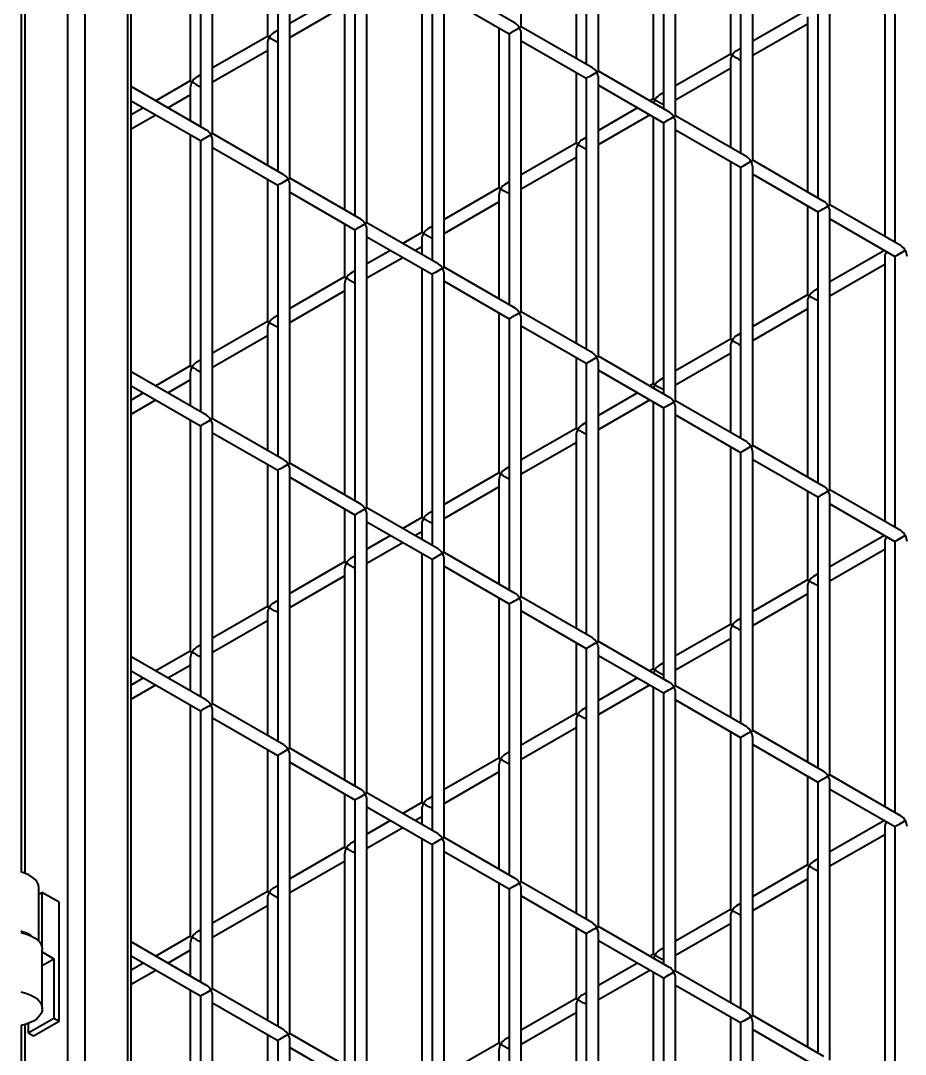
# Model space of a CAD drawing. Header units: millimetres. Extents: x 0 to 297, y 0 to 210.
# Drawn here: x 234.023 to 237.671, y 94.462 to 98.726 of the extents above; entities that cross this region are included whole.
import ezdxf

# ---------------------------------------------------------------- set-up
doc = ezdxf.new("R2010")
doc.units = ezdxf.units.MM
doc.layers.add('轮廓实线层', color=7, linetype='Continuous', lineweight=40)

msp = doc.modelspace()

# ---------------------------------------------------------------- linework, layer by layer
at = {"layer": '轮廓实线层', "color": 7, "linetype": 'Continuous', "lineweight": 40}
for p, q in [((234.2171, 93.6401), (234.2171, 108.3379)), ((234.2878, 108.297), (234.2878, 93.681)), ((234.4646, 93.783), (234.4646, 107.9908)), ((234.4792, 93.7915), (234.4792, 107.9416)), ((234.0256, 106.83), (234.0256, 95.2142)), ((236.0876, 98.701), (236.0876, 99.8479)), ((236.3558, 99.6642), (236.3558, 98.5461)), ((236.4058, 98.5173), (236.4058, 99.6642)), ((236.6316, 99.505), (236.6316, 98.4037)), ((236.674, 99.4805), (236.674, 98.3625)), ((236.724, 98.3336), (236.724, 99.4805)), ((234.7224, 99.4314), (234.7224, 98.4774)), ((234.7648, 99.4069), (234.7648, 98.2888)), ((234.8148, 98.2599), (234.8148, 99.4069)), ((236.3134, 99.367), (236.3134, 98.5706)), ((236.9498, 99.3213), (236.9498, 98.5874)), ((236.9922, 99.2968), (236.9922, 98.1788)), ((237.0422, 98.1499), (237.0422, 99.2968)), ((235.0406, 99.2477), (235.0406, 98.6611)), ((235.083, 99.2232), (235.083, 98.1051)), ((235.133, 98.0762), (235.133, 99.2232)), ((237.3104, 99.1132), (237.3104, 97.9951)), ((237.3604, 97.9662), (237.3604, 99.1132)), ((235.4012, 99.0395), (235.4012, 97.9214)), ((235.4512, 97.8925), (235.4512, 99.0395)), ((237.5862, 98.926), (237.5862, 97.8359)), ((237.6286, 98.9295), (237.6286, 97.8114)), ((235.677, 98.8803), (235.677, 97.8527)), ((236.0626, 98.7154), (235.7694, 98.8847)), ((235.3588, 98.8448), (235.133, 98.7145)), ((235.7194, 98.8558), (235.7194, 97.7377)), ((235.7694, 97.7088), (235.7694, 98.8558)), ((235.7694, 98.8269), (236.0376, 98.6721)), ((235.133, 98.6567), (235.3588, 98.7871)), ((235.3588, 98.8159), (235.3588, 97.9459)), ((237.268, 98.7711), (237.0422, 98.6408)), ((237.268, 98.7423), (237.268, 98.0196)), ((236.3808, 98.5317), (236.0876, 98.701)), ((237.0422, 98.5831), (237.268, 98.7134)), ((235.0406, 98.6611), (234.8148, 98.5308)), ((235.083, 98.6856), (235.0656, 98.6755)), ((235.9952, 98.6966), (235.9952, 98.0364)), ((236.0376, 98.6721), (236.0376, 97.554)), ((236.0876, 97.5252), (236.0876, 98.6721)), ((235.0406, 98.6322), (235.0406, 98.1296)), ((236.0876, 98.6432), (236.3558, 98.4884)), ((234.8148, 98.473), (235.0406, 98.6034)), ((236.9498, 98.5874), (236.724, 98.4571)), ((236.9922, 98.6119), (236.9748, 98.6019)), ((236.724, 98.3994), (236.9498, 98.5297)), ((236.9498, 98.5586), (236.9498, 98.2033)), ((234.7648, 98.5019), (234.7474, 98.4918)), ((236.3134, 98.5129), (236.3134, 98.2201)), ((236.3558, 98.4884), (236.3558, 97.3703)), ((236.699, 98.348), (236.4058, 98.5173)), ((236.4058, 97.3415), (236.4058, 98.4884)), ((234.7898, 98.2744), (234.4792, 98.4537)), ((234.7224, 98.4774), (234.5802, 98.3953)), ((234.7224, 98.4485), (234.7224, 98.3133)), ((236.4058, 98.4595), (236.674, 98.3047)), ((234.6302, 98.3665), (234.7224, 98.4197)), ((236.6316, 98.4037), (236.617, 98.3953)), ((236.674, 98.4282), (236.6566, 98.4182)), ((234.4792, 98.3959), (234.7648, 98.231)), ((234.5302, 98.3665), (234.4792, 98.337)), ((236.567, 98.3665), (236.4058, 98.2734)), ((234.4792, 98.2793), (234.5802, 98.3376)), ((236.4058, 98.2157), (236.617, 98.3376)), ((236.6316, 98.3292), (236.6316, 97.2279)), ((237.0172, 98.1643), (236.724, 98.3336)), ((236.674, 98.3047), (236.674, 97.1866)), ((236.724, 97.1578), (236.724, 98.3047)), ((236.724, 98.2759), (236.9922, 98.121)), ((234.7224, 98.2555), (234.7224, 97.3016)), ((234.7648, 98.231), (234.7648, 97.113)), ((235.108, 98.0907), (234.8148, 98.2599)), ((234.8148, 97.0841), (234.8148, 98.231)), ((236.3558, 98.2445), (236.3384, 98.2345)), ((234.8148, 98.2022), (235.083, 98.0474)), ((236.3134, 98.2201), (236.0876, 98.0897)), ((236.3134, 98.1912), (236.3134, 97.3948)), ((236.0876, 98.032), (236.3134, 98.1623)), ((236.9498, 98.1455), (236.9498, 97.4116)), ((237.3354, 97.9806), (237.0422, 98.1499)), ((236.9922, 98.121), (236.9922, 97.0029)), ((237.0422, 96.9741), (237.0422, 98.121)), ((235.0406, 98.0719), (235.0406, 97.4853)), ((235.4262, 97.907), (235.133, 98.0762)), ((236.0376, 98.0609), (236.0202, 98.0508)), ((237.0422, 98.0922), (237.3104, 97.9373)), ((235.083, 98.0474), (235.083, 96.9293)), ((235.133, 96.9004), (235.133, 98.0474)), ((235.133, 98.0185), (235.4012, 97.8637)), ((235.9952, 98.0364), (235.7694, 97.906)), ((235.7694, 97.8483), (235.9952, 97.9786)), ((235.9952, 98.0075), (235.9952, 97.5785)), ((237.268, 97.9618), (237.268, 97.5953)), ((237.3104, 97.9373), (237.3104, 96.8192)), ((237.6536, 97.7969), (237.3604, 97.9662)), ((237.3604, 96.7904), (237.3604, 97.9373)), ((235.3588, 97.8882), (235.3588, 97.669)), ((235.7444, 97.7233), (235.4512, 97.8925)), ((237.3604, 97.9085), (237.6286, 97.7536)), ((235.4012, 97.8637), (235.4012, 96.7456)), ((235.4512, 96.7167), (235.4512, 97.8637)), ((235.677, 97.8527), (235.5986, 97.8074)), ((235.7194, 97.8772), (235.702, 97.8671)), ((235.4512, 97.8348), (235.7194, 97.68)), ((235.677, 97.8238), (235.677, 97.7622)), ((235.5486, 97.7786), (235.4512, 97.7223)), ((235.6486, 97.7786), (235.677, 97.7949)), ((237.5854, 97.7786), (237.3604, 97.6487)), ((235.4512, 97.6646), (235.5986, 97.7497)), ((237.3604, 97.5909), (237.5862, 97.7213)), ((237.5862, 97.7501), (237.5862, 96.66)), ((237.6286, 97.7536), (237.6286, 96.6356)), ((235.4012, 97.6935), (235.3838, 97.6834)), ((235.677, 97.7045), (235.677, 96.6769)), ((235.7194, 97.68), (235.7194, 96.5619)), ((236.0626, 97.5396), (235.7694, 97.7088)), ((235.7694, 96.533), (235.7694, 97.68)), ((235.3588, 97.669), (235.133, 97.5386)), ((235.3588, 97.6401), (235.3588, 96.7701)), ((235.7694, 97.6511), (236.0376, 97.4963)), ((235.133, 97.4809), (235.3588, 97.6112)), ((237.268, 97.5953), (237.0422, 97.465)), ((237.3104, 97.6198), (237.293, 97.6097)), ((237.268, 97.5664), (237.268, 96.8437)), ((235.083, 97.5098), (235.0656, 97.4997)), ((235.9952, 97.5208), (235.9952, 96.8605)), ((236.3808, 97.3559), (236.0876, 97.5252)), ((237.0422, 97.4072), (237.268, 97.5376)), ((235.0406, 97.4853), (234.8148, 97.355)), ((236.0376, 97.4963), (236.0376, 96.3782)), ((236.0876, 96.3493), (236.0876, 97.4963)), ((236.0876, 97.4674), (236.3558, 97.3126)), ((234.8148, 97.2972), (235.0406, 97.4276)), ((235.0406, 97.4564), (235.0406, 96.9538)), ((236.9922, 97.4361), (236.9748, 97.4261)), ((236.9498, 97.4116), (236.724, 97.2813)), ((236.9498, 97.3827), (236.9498, 97.0274)), ((236.3134, 97.3371), (236.3134, 97.0442)), ((236.699, 97.1722), (236.4058, 97.3415)), ((236.724, 97.2236), (236.9498, 97.3539)), ((234.7224, 97.3016), (234.5802, 97.2195)), ((234.7648, 97.3261), (234.7474, 97.316)), ((236.3558, 97.3126), (236.3558, 96.1945)), ((236.4058, 96.1656), (236.4058, 97.3126)), ((234.7898, 97.0985), (234.4792, 97.2779)), ((234.7224, 97.2727), (234.7224, 97.1375)), ((236.4058, 97.2837), (236.674, 97.1289)), ((236.674, 97.2524), (236.6566, 97.2424)), ((234.4792, 97.2201), (234.7648, 97.0552)), ((234.6302, 97.1907), (234.7224, 97.2439)), ((236.6316, 97.2279), (236.617, 97.2195)), ((234.5302, 97.1907), (234.4792, 97.1612)), ((236.567, 97.1907), (236.4058, 97.0976)), ((234.4792, 97.1035), (234.5802, 97.1618)), ((236.4058, 97.0399), (236.617, 97.1618)), ((236.6316, 97.1534), (236.6316, 96.0521)), ((236.674, 97.1289), (236.674, 96.0108)), ((237.0172, 96.9885), (236.724, 97.1578)), ((236.724, 95.9819), (236.724, 97.1289)), ((234.7224, 97.0797), (234.7224, 96.1258)), ((235.108, 96.9148), (234.8148, 97.0841)), ((236.724, 97.1), (236.9922, 96.9452)), ((234.7648, 97.0552), (234.7648, 95.9371)), ((234.8148, 95.9083), (234.8148, 97.0552)), ((236.3134, 97.0442), (236.0876, 96.9139)), ((236.3558, 97.0687), (236.3384, 97.0587)), ((234.8148, 97.0264), (235.083, 96.8715)), ((236.3134, 97.0154), (236.3134, 96.219)), ((236.0876, 96.8562), (236.3134, 96.9865)), ((236.9498, 96.9697), (236.9498, 96.2358)), ((237.3354, 96.8048), (237.0422, 96.9741)), ((236.9922, 96.9452), (236.9922, 95.8271)), ((237.0422, 95.7983), (237.0422, 96.9452)), ((237.0422, 96.9163), (237.3104, 96.7615)), ((235.0406, 96.896), (235.0406, 96.3095)), ((235.083, 96.8715), (235.083, 95.7535)), ((235.4262, 96.7311), (235.133, 96.9004)), ((235.133, 95.7246), (235.133, 96.8715)), ((236.0376, 96.885), (236.0202, 96.875)), ((235.133, 96.8427), (235.4012, 96.6878)), ((235.9952, 96.8605), (235.7694, 96.7302)), ((235.9952, 96.8317), (235.9952, 96.4027)), ((235.7694, 96.6725), (235.9952, 96.8028)), ((237.268, 96.786), (237.268, 96.4195)), ((237.6536, 96.6211), (237.3604, 96.7904)), ((237.3104, 96.7615), (237.3104, 95.6434)), ((237.3604, 95.6146), (237.3604, 96.7615)), ((235.3588, 96.7123), (235.3588, 96.4932)), ((235.7444, 96.5475), (235.4512, 96.7167)), ((235.7194, 96.7013), (235.702, 96.6913)), ((237.3604, 96.7327), (237.6286, 96.5778)), ((235.4012, 96.6878), (235.4012, 95.5698)), ((235.4512, 95.5409), (235.4512, 96.6878)), ((235.4512, 96.659), (235.7194, 96.5042)), ((235.677, 96.6769), (235.5986, 96.6316)), ((235.6486, 96.6027), (235.677, 96.6191)), ((235.677, 96.648), (235.677, 96.5864)), ((235.5486, 96.6027), (235.4512, 96.5465)), ((235.4512, 96.4888), (235.5986, 96.5739)), ((237.5854, 96.6027), (237.3604, 96.4728)), ((237.5862, 96.5743), (237.5862, 95.4842)), ((237.6286, 96.5778), (237.6286, 95.4597)), ((235.677, 96.5286), (235.677, 95.501)), ((236.0626, 96.3638), (235.7694, 96.533)), ((237.3604, 96.4151), (237.5862, 96.5454)), ((235.3588, 96.4932), (235.133, 96.3628)), ((235.4012, 96.5177), (235.3838, 96.5076)), ((235.7194, 96.5042), (235.7194, 95.3861)), ((235.7694, 95.3572), (235.7694, 96.5042)), ((235.3588, 96.4643), (235.3588, 95.5943)), ((235.7694, 96.4753), (236.0376, 96.3205)), ((237.3104, 96.444), (237.293, 96.4339)), ((235.133, 96.3051), (235.3588, 96.4354)), ((237.268, 96.4195), (237.0422, 96.2892)), ((237.0422, 96.2314), (237.268, 96.3618)), ((237.268, 96.3906), (237.268, 95.6679)), ((235.083, 96.334), (235.0656, 96.3239)), ((235.9952, 96.345), (235.9952, 95.6847)), ((236.0376, 96.3205), (236.0376, 95.2024)), ((236.3808, 96.1801), (236.0876, 96.3493)), ((236.0876, 95.1735), (236.0876, 96.3205)), ((235.0406, 96.3095), (234.8148, 96.1791)), ((235.0406, 96.2806), (235.0406, 95.7779)), ((236.0876, 96.2916), (236.3558, 96.1368)), ((234.8148, 96.1214), (235.0406, 96.2517)), ((236.9498, 96.2358), (236.724, 96.1055)), ((236.9922, 96.2603), (236.9748, 96.2502)), ((236.9498, 96.2069), (236.9498, 95.8516)), ((234.7648, 96.1503), (234.7474, 96.1402)), ((236.3134, 96.1613), (236.3134, 95.8684)), ((236.699, 95.9964), (236.4058, 96.1656)), ((236.724, 96.0477), (236.9498, 96.1781)), ((234.7898, 95.9227), (234.4792, 96.102)), ((234.7224, 96.1258), (234.5802, 96.0437)), ((236.3558, 96.1368), (236.3558, 95.0187)), ((236.4058, 94.9898), (236.4058, 96.1368)), ((236.4058, 96.1079), (236.674, 95.9531)), ((234.6302, 96.0148), (234.7224, 96.068)), ((234.7224, 96.0969), (234.7224, 95.9616)), ((236.674, 96.0766), (236.6566, 96.0665)), ((234.4792, 96.0443), (234.7648, 95.8794)), ((234.5302, 96.0148), (234.4792, 95.9854)), ((236.567, 96.0148), (236.4058, 95.9218)), ((236.6316, 96.0521), (236.617, 96.0437)), ((234.4792, 95.9276), (234.5802, 95.986)), ((236.4058, 95.864), (236.617, 95.986)), ((236.6316, 95.9776), (236.6316, 94.8763)), ((237.0172, 95.8127), (236.724, 95.9819)), ((236.674, 95.9531), (236.674, 94.835)), ((236.724, 94.8061), (236.724, 95.9531)), ((234.7224, 95.9039), (234.7224, 94.95)), ((235.108, 95.739), (234.8148, 95.9083)), ((236.3558, 95.8929), (236.3384, 95.8828)), ((236.724, 95.9242), (236.9922, 95.7694)), ((234.7648, 95.8794), (234.7648, 94.7613)), ((234.8148, 94.7325), (234.8148, 95.8794)), ((234.8148, 95.8505), (235.083, 95.6957)), ((236.3134, 95.8684), (236.0876, 95.7381)), ((236.0876, 95.6803), (236.3134, 95.8107)), ((236.3134, 95.8395), (236.3134, 95.0432)), ((236.9498, 95.7939), (236.9498, 95.06)), ((236.9922, 95.7694), (236.9922, 94.6513)), ((237.3354, 95.629), (237.0422, 95.7983)), ((237.0422, 94.6224), (237.0422, 95.7694)), ((235.0406, 95.7202), (235.0406, 95.1336)), ((235.4262, 95.5553), (235.133, 95.7246)), ((237.0422, 95.7405), (237.3104, 95.5857)), ((235.083, 95.6957), (235.083, 94.5776)), ((235.133, 94.5488), (235.133, 95.6957)), ((235.9952, 95.6847), (235.7694, 95.5544)), ((236.0376, 95.7092), (236.0202, 95.6992)), ((235.133, 95.6669), (235.4012, 95.512)), ((235.9952, 95.6559), (235.9952, 95.2269)), ((235.7694, 95.4967), (235.9952, 95.627)), ((237.268, 95.6102), (237.268, 95.2437)), ((237.6536, 95.4453), (237.3604, 95.6146)), ((237.3104, 95.5857), (237.3104, 94.4676)), ((237.3604, 94.4387), (237.3604, 95.5857)), ((237.3604, 95.5568), (237.6286, 95.402)), ((235.3588, 95.5365), (235.3588, 95.3173)), ((235.4012, 95.512), (235.4012, 94.3939)), ((235.7444, 95.3716), (235.4512, 95.5409)), ((235.4512, 94.3651), (235.4512, 95.512)), ((235.677, 95.501), (235.5986, 95.4558)), ((235.7194, 95.5255), (235.702, 95.5155)), ((235.4512, 95.4832), (235.7194, 95.3283)), ((235.677, 95.4722), (235.677, 95.4106)), ((235.5486, 95.4269), (235.4512, 95.3707)), ((235.6486, 95.4269), (235.677, 95.4433)), ((237.5854, 95.4269), (237.3604, 95.297)), ((235.4512, 95.313), (235.5986, 95.3981)), ((237.5862, 95.3985), (237.5862, 94.3084)), ((237.6286, 95.402), (237.6286, 94.2839)), ((235.4012, 95.3418), (235.3838, 95.3318)), ((235.677, 95.3528), (235.677, 94.3252)), ((236.0626, 95.1879), (235.7694, 95.3572)), ((237.3604, 95.2393), (237.5862, 95.3696)), ((235.3588, 95.3173), (235.133, 95.187)), ((235.3588, 95.2885), (235.3588, 94.4184)), ((235.7194, 95.3283), (235.7194, 94.2103)), ((235.7694, 94.1814), (235.7694, 95.3283)), ((235.7694, 95.2995), (236.0376, 95.1446)), ((235.133, 95.1293), (235.3588, 95.2596)), ((237.3104, 95.2682), (237.293, 95.2581)), ((237.268, 95.2437), (237.0422, 95.1133)), ((237.268, 95.2148), (237.268, 94.4921)), ((235.9952, 95.1691), (235.9952, 94.5089)), ((236.3808, 95.0043), (236.0876, 95.1735)), ((237.0422, 95.0556), (237.268, 95.1859)), ((234.0981, 94.9289), (234.0981, 95.1487)), ((234.0981, 95.1229), (234.111, 95.1303)), ((234.111, 95.1303), (234.111, 94.9058)), ((234.1817, 95.0895), (234.111, 95.1303)), ((235.0406, 95.1336), (234.8148, 95.0033)), ((235.083, 95.1581), (235.0656, 95.1481)), ((236.0376, 95.1446), (236.0376, 94.0266)), ((236.0876, 93.9977), (236.0876, 95.1446)), ((234.1817, 94.5996), (234.1817, 95.0895)), ((234.8148, 94.9456), (235.0406, 95.0759)), ((235.0406, 95.1048), (235.0406, 94.6021)), ((236.0876, 95.1158), (236.3558, 94.961)), ((236.9922, 95.0845), (236.9748, 95.0744)), ((236.9498, 95.06), (236.724, 94.9296)), ((236.699, 94.8206), (236.4058, 94.9898)), ((236.724, 94.8719), (236.9498, 95.0022)), ((236.9498, 95.0311), (236.9498, 94.6758)), ((234.7224, 94.95), (234.5802, 94.8679)), ((234.7648, 94.9744), (234.7474, 94.9644)), ((236.3134, 94.9854), (236.3134, 94.6926)), ((236.3558, 94.961), (236.3558, 93.8429)), ((236.4058, 93.814), (236.4058, 94.961)), ((234.7898, 94.7469), (234.4792, 94.9262)), ((234.7224, 94.9211), (234.7224, 94.7858)), ((236.4058, 94.9321), (236.674, 94.7773)), ((234.1123, 94.6506), (234.1123, 94.8955)), ((234.1123, 94.8846), (234.1605, 94.8568)), ((234.4792, 94.8685), (234.7648, 94.7036)), ((234.6302, 94.839), (234.7224, 94.8922)), ((236.6316, 94.8763), (236.617, 94.8679)), ((236.674, 94.9008), (236.6566, 94.8907)), ((234.1123, 94.8289), (234.1605, 94.8568)), ((234.1605, 94.8568), (234.1605, 94.6118)), ((234.5302, 94.839), (234.4792, 94.8096)), ((236.567, 94.839), (236.4058, 94.746)), ((234.4792, 94.7518), (234.5802, 94.8102)), ((236.4058, 94.6882), (236.617, 94.8102)), ((236.6316, 94.8018), (236.6316, 93.7005)), ((236.674, 94.7773), (236.674, 93.6592)), ((237.0172, 94.6369), (236.724, 94.8061)), ((236.724, 93.6303), (236.724, 94.7773)), ((236.724, 94.7484), (236.9922, 94.5936)), ((234.7224, 94.7281), (234.7224, 93.7741)), ((234.7648, 94.7036), (234.7648, 93.6266)), ((235.108, 94.5632), (234.8148, 94.7325)), ((234.8148, 93.5977), (234.8148, 94.7036)), ((236.3134, 94.6926), (236.0876, 94.5623)), ((236.3558, 94.7171), (236.3384, 94.707)), ((234.8148, 94.6747), (235.083, 94.5199)), ((236.3134, 94.6637), (236.3134, 93.8674)), ((234.0544, 94.5506), (234.1605, 94.6118)), ((234.1605, 94.6118), (234.1817, 94.5996)), ((236.0876, 94.5045), (236.3134, 94.6349)), ((236.9498, 94.6181), (236.9498, 93.8842)), ((237.3354, 94.4532), (237.0422, 94.6224)), ((234.0256, 94.5819), (234.0256, 93.5296)), ((234.0544, 94.5897), (234.0544, 94.5506)), ((234.0756, 94.5383), (234.1817, 94.5996)), ((236.9922, 94.5936), (236.9922, 93.4755)), ((237.0422, 93.4466), (237.0422, 94.5936)), ((237.0422, 94.5647), (237.3104, 94.4099)), ((234.0544, 94.5506), (234.0756, 94.5383)), ((235.0406, 94.5444), (235.0406, 93.9578)), ((235.4262, 94.3795), (235.133, 94.5488)), ((236.0376, 94.5334), (236.0202, 94.5233)), ((235.083, 94.5199), (235.083, 93.4429)), ((235.133, 93.414), (235.133, 94.5199)), ((235.133, 94.491), (235.4012, 94.3362)), ((235.9952, 94.5089), (235.7694, 94.3786)), ((235.9952, 94.48), (235.9952, 94.0511))]:
    msp.add_line(p, q, dxfattribs=at)
at = {"layer": '轮廓实线层', "color": 8, "linetype": 'Continuous', "lineweight": 40}
for p, q in [((234.0403, 106.8334), (234.0403, 95.2095)), ((234.0403, 94.5852), (234.0403, 93.5381))]:
    msp.add_line(p, q, dxfattribs=at)
at = {"layer": '轮廓实线层', "color": 7, "linetype": 'Continuous', "lineweight": 40, "flags": 128}
for points in [[(234.0981, 95.1487), (234.0981, 95.1489), (234.0963, 95.1609), (234.091, 95.1727), (234.0824, 95.1837), (234.0707, 95.1938), (234.0562, 95.2026), (234.0395, 95.2098), (234.0231, 95.2148)], [(234.0231, 94.9647), (234.0288, 94.9636), (234.048, 94.9586), (234.0654, 94.9519), (234.0806, 94.9435), (234.0932, 94.9338), (234.1028, 94.9231), (234.1092, 94.9115), (234.1121, 94.8995), (234.1123, 94.8955)], [(234.0231, 94.7197), (234.0288, 94.7186), (234.048, 94.7137), (234.0654, 94.7069), (234.0806, 94.6986), (234.0932, 94.6889), (234.1028, 94.6781), (234.1092, 94.6666), (234.1121, 94.6546), (234.1115, 94.6425), (234.1074, 94.6306), (234.0999, 94.6193), (234.0892, 94.6088), (234.0756, 94.5996), (234.0596, 94.5917), (234.0415, 94.5856), (234.0231, 94.5815)]]:
    msp.add_lwpolyline(points, dxfattribs=at)
at = {"layer": '轮廓实线层', "color": 7, "linetype": 'Continuous', "lineweight": 40}
msp.add_arc((233.9903, 94.8308), 0.1428, 56.8968, 76.7087, dxfattribs=at)
for centre, major_axis, ratio, start_param, end_param in [((236.0626, 98.6865), (-0.0177, 0.0306), 0.577335, 4.712348, 5.497828), ((236.0626, 98.6865), (0.025, 0.0144), 0.00007, 5.497747, 6.283145), ((235.0656, 98.6467), (0.025, -0.0144), 0.00007, 3.141633, 3.927031), ((235.0656, 98.6467), (0.0177, 0.0306), 0.577335, 1.570837, 2.356235), ((235.0656, 98.6467), (0.0177, 0.0306), 0.577335, 0.785358, 1.570837), ((235.0656, 98.6467), (0.025, -0.0144), 0.00007, 3.927031, 5.483713), ((236.0626, 98.6865), (0.025, 0.0144), 0.00007, 3.141552, 5.497747), ((236.0626, 98.6865), (-0.0177, 0.0306), 0.577335, 3.92695, 4.712348), ((236.9748, 98.573), (0.025, -0.0144), 0.00007, 3.141633, 3.927031), ((236.9748, 98.573), (0.0177, 0.0306), 0.577335, 1.570837, 2.356235), ((236.9748, 98.573), (0.0177, 0.0306), 0.577335, 0.785358, 1.570837), ((236.9748, 98.573), (0.025, -0.0144), 0.00007, 3.927031, 5.483713), ((236.3808, 98.5028), (-0.0177, 0.0306), 0.577335, 4.712348, 5.497828), ((234.7474, 98.463), (0.0177, 0.0306), 0.577335, 0.785358, 1.570837), ((236.3808, 98.5028), (0.025, 0.0144), 0.00007, 3.141552, 5.497747), ((236.3808, 98.5028), (0.025, 0.0144), 0.00007, 5.497747, 6.283145), ((236.3808, 98.5028), (-0.0177, 0.0306), 0.577335, 3.92695, 4.712348), ((234.7474, 98.463), (0.025, -0.0144), 0.00007, 3.141633, 3.927031), ((234.7474, 98.463), (0.0177, 0.0306), 0.577335, 1.570837, 2.356235), ((234.7474, 98.463), (0.025, -0.0144), 0.00007, 3.927031, 5.483713), ((236.6566, 98.3893), (0.025, -0.0144), 0.00007, 3.141633, 3.927031), ((236.6566, 98.3893), (0.0177, 0.0306), 0.577335, 0.785358, 1.570837), ((236.6566, 98.3893), (0.0177, 0.0306), 0.577335, 1.570837, 1.994966), ((236.6566, 98.3893), (0.025, -0.0144), 0.00007, 3.927031, 5.483713), ((236.699, 98.3192), (0.025, 0.0144), 0.00007, 3.141552, 5.497747), ((236.699, 98.3192), (-0.0177, 0.0306), 0.577335, 4.712348, 5.497828), ((236.699, 98.3192), (0.025, 0.0144), 0.00007, 5.497747, 6.283145), ((236.699, 98.3192), (-0.0177, 0.0306), 0.577335, 3.92695, 4.712348), ((234.7898, 98.2455), (-0.0177, 0.0306), 0.577335, 4.712348, 5.497828), ((234.7898, 98.2455), (0.025, 0.0144), 0.00007, 3.141552, 5.497747), ((234.7898, 98.2455), (0.025, 0.0144), 0.00007, 5.497747, 6.283145), ((234.7898, 98.2455), (-0.0177, 0.0306), 0.577335, 3.92695, 4.712348), ((236.3384, 98.2056), (0.0177, 0.0306), 0.577335, 0.785358, 1.570837), ((236.3384, 98.2056), (0.025, -0.0144), 0.00007, 3.141633, 3.927031), ((236.3384, 98.2056), (0.0177, 0.0306), 0.577335, 1.570837, 2.356235), ((236.3384, 98.2056), (0.025, -0.0144), 0.00007, 3.927031, 5.483713), ((237.0172, 98.1355), (0.025, 0.0144), 0.00007, 3.141552, 5.497747), ((237.0172, 98.1355), (-0.0177, 0.0306), 0.577335, 4.712348, 5.497828), ((237.0172, 98.1355), (0.025, 0.0144), 0.00007, 5.497747, 6.283145), ((237.0172, 98.1355), (-0.0177, 0.0306), 0.577335, 3.92695, 4.712348), ((235.108, 98.0618), (0.025, 0.0144), 0.00007, 3.141552, 5.497747), ((235.108, 98.0618), (-0.0177, 0.0306), 0.577335, 4.712348, 5.497828), ((235.108, 98.0618), (0.025, 0.0144), 0.00007, 5.497747, 6.283145), ((235.108, 98.0618), (-0.0177, 0.0306), 0.577335, 3.92695, 4.712348), ((236.0202, 98.0219), (0.025, -0.0144), 0.00007, 3.141633, 3.927031), ((236.0202, 98.0219), (0.0177, 0.0306), 0.577335, 1.570837, 2.356235), ((236.0202, 98.0219), (0.0177, 0.0306), 0.577335, 0.785358, 1.570837), ((236.0202, 98.0219), (0.025, -0.0144), 0.00007, 3.927031, 5.483713), ((237.3354, 97.9518), (-0.0177, 0.0306), 0.577335, 4.712348, 5.497828), ((237.3354, 97.9518), (0.025, 0.0144), 0.00007, 3.141552, 5.497747), ((237.3354, 97.9518), (0.025, 0.0144), 0.00007, 5.497747, 6.283145), ((237.3354, 97.9518), (-0.0177, 0.0306), 0.577335, 3.92695, 4.712348), ((235.4262, 97.8781), (0.025, 0.0144), 0.00007, 3.141552, 5.497747), ((235.4262, 97.8781), (-0.0177, 0.0306), 0.577335, 4.712348, 5.497828), ((235.4262, 97.8781), (0.025, 0.0144), 0.00007, 5.497747, 6.283145), ((235.4262, 97.8781), (-0.0177, 0.0306), 0.577335, 3.92695, 4.712348), ((235.702, 97.8382), (0.025, -0.0144), 0.00007, 3.141633, 3.927031), ((235.702, 97.8382), (0.0177, 0.0306), 0.577335, 1.570837, 2.356235), ((235.702, 97.8382), (0.0177, 0.0306), 0.577335, 0.785358, 1.570837), ((235.702, 97.8382), (0.025, -0.0144), 0.00007, 3.927031, 5.483713), ((237.6112, 97.7646), (0.0177, 0.0306), 0.577335, 1.570837, 2.356235), ((237.6536, 97.7681), (0.025, 0.0144), 0.00007, 3.141552, 5.497747), ((237.6536, 97.7681), (-0.0177, 0.0306), 0.577335, 4.712348, 5.497828), ((237.6536, 97.7681), (-0.0177, 0.0306), 0.577335, 3.92695, 4.712348), ((235.7444, 97.6944), (-0.0177, 0.0306), 0.577335, 4.712348, 5.497828), ((235.3838, 97.6545), (0.0177, 0.0306), 0.577335, 0.785358, 1.570837), ((235.7444, 97.6944), (0.025, 0.0144), 0.00007, 3.141552, 5.497747), ((235.7444, 97.6944), (0.025, 0.0144), 0.00007, 5.497747, 6.283145), ((235.7444, 97.6944), (-0.0177, 0.0306), 0.577335, 3.92695, 4.712348), ((235.3838, 97.6545), (0.025, -0.0144), 0.00007, 3.141633, 3.927031), ((235.3838, 97.6545), (0.0177, 0.0306), 0.577335, 1.570837, 2.356235), ((235.3838, 97.6545), (0.025, -0.0144), 0.00007, 3.927031, 5.483713), ((237.293, 97.5809), (0.025, -0.0144), 0.00007, 3.141633, 3.927031), ((237.293, 97.5809), (0.0177, 0.0306), 0.577335, 1.570837, 2.356235), ((237.293, 97.5809), (0.0177, 0.0306), 0.577335, 0.785358, 1.570837), ((237.293, 97.5809), (0.025, -0.0144), 0.00007, 3.927031, 5.483713), ((236.0626, 97.5107), (0.025, 0.0144), 0.00007, 3.141552, 5.497747), ((236.0626, 97.5107), (-0.0177, 0.0306), 0.577335, 4.712348, 5.497828), ((236.0626, 97.5107), (0.025, 0.0144), 0.00007, 5.497747, 6.283145), ((236.0626, 97.5107), (-0.0177, 0.0306), 0.577335, 3.92695, 4.712348), ((235.0656, 97.4709), (0.025, -0.0144), 0.00007, 3.141633, 3.927031), ((235.0656, 97.4709), (0.0177, 0.0306), 0.577335, 1.570837, 2.356235), ((235.0656, 97.4709), (0.0177, 0.0306), 0.577335, 0.785358, 1.570837), ((235.0656, 97.4709), (0.025, -0.0144), 0.00007, 3.927031, 5.483713), ((236.9748, 97.3972), (0.0177, 0.0306), 0.577335, 0.785358, 1.570837), ((236.9748, 97.3972), (0.025, -0.0144), 0.00007, 3.141633, 3.927031), ((236.9748, 97.3972), (0.0177, 0.0306), 0.577335, 1.570837, 2.356235), ((236.9748, 97.3972), (0.025, -0.0144), 0.00007, 3.927031, 5.483713), ((236.3808, 97.327), (0.025, 0.0144), 0.00007, 3.141552, 5.497747), ((236.3808, 97.327), (-0.0177, 0.0306), 0.577335, 4.712348, 5.497828), ((236.3808, 97.327), (0.025, 0.0144), 0.00007, 5.497747, 6.283145), ((236.3808, 97.327), (-0.0177, 0.0306), 0.577335, 3.92695, 4.712348), ((234.7474, 97.2872), (0.025, -0.0144), 0.00007, 3.141633, 3.927031), ((234.7474, 97.2872), (0.0177, 0.0306), 0.577335, 1.570837, 2.356235), ((234.7474, 97.2872), (0.0177, 0.0306), 0.577335, 0.785358, 1.570837), ((234.7474, 97.2872), (0.025, -0.0144), 0.00007, 3.927031, 5.483713), ((236.6566, 97.2135), (0.025, -0.0144), 0.00007, 3.141633, 3.927031), ((236.6566, 97.2135), (0.0177, 0.0306), 0.577335, 1.570837, 1.994966), ((236.6566, 97.2135), (0.0177, 0.0306), 0.577335, 0.785358, 1.570837), ((236.6566, 97.2135), (0.025, -0.0144), 0.00007, 3.927031, 5.483713), ((236.699, 97.1433), (-0.0177, 0.0306), 0.577335, 4.712348, 5.497828), ((236.699, 97.1433), (0.025, 0.0144), 0.00007, 3.141552, 5.497747), ((236.699, 97.1433), (0.025, 0.0144), 0.00007, 5.497747, 6.283145), ((236.699, 97.1433), (-0.0177, 0.0306), 0.577335, 3.92695, 4.712348), ((234.7898, 97.0697), (0.025, 0.0144), 0.00007, 3.141552, 5.497747), ((234.7898, 97.0697), (-0.0177, 0.0306), 0.577335, 4.712348, 5.497828), ((234.7898, 97.0697), (0.025, 0.0144), 0.00007, 5.497747, 6.283145), ((234.7898, 97.0697), (-0.0177, 0.0306), 0.577335, 3.92695, 4.712348), ((236.3384, 97.0298), (0.025, -0.0144), 0.00007, 3.141633, 3.927031), ((236.3384, 97.0298), (0.0177, 0.0306), 0.577335, 1.570837, 2.356235), ((236.3384, 97.0298), (0.0177, 0.0306), 0.577335, 0.785358, 1.570837), ((236.3384, 97.0298), (0.025, -0.0144), 0.00007, 3.927031, 5.483713), ((237.0172, 96.9596), (0.025, 0.0144), 0.00007, 3.141552, 5.497747), ((237.0172, 96.9596), (-0.0177, 0.0306), 0.577335, 4.712348, 5.497828), ((237.0172, 96.9596), (0.025, 0.0144), 0.00007, 5.497747, 6.283145), ((237.0172, 96.9596), (-0.0177, 0.0306), 0.577335, 3.92695, 4.712348), ((235.108, 96.886), (-0.0177, 0.0306), 0.577335, 4.712348, 5.497828), ((235.108, 96.886), (0.025, 0.0144), 0.00007, 3.141552, 5.497747), ((235.108, 96.886), (0.025, 0.0144), 0.00007, 5.497747, 6.283145), ((235.108, 96.886), (-0.0177, 0.0306), 0.577335, 3.92695, 4.712348), ((236.0202, 96.8461), (0.0177, 0.0306), 0.577335, 0.785358, 1.570837), ((236.0202, 96.8461), (0.025, -0.0144), 0.00007, 3.141633, 3.927031), ((236.0202, 96.8461), (0.0177, 0.0306), 0.577335, 1.570837, 2.356235), ((236.0202, 96.8461), (0.025, -0.0144), 0.00007, 3.927031, 5.483713), ((237.3354, 96.7759), (0.025, 0.0144), 0.00007, 3.141552, 5.497747), ((237.3354, 96.7759), (-0.0177, 0.0306), 0.577335, 4.712348, 5.497828), ((237.3354, 96.7759), (0.025, 0.0144), 0.00007, 5.497747, 6.283145), ((237.3354, 96.7759), (-0.0177, 0.0306), 0.577335, 3.92695, 4.712348), ((235.4262, 96.7023), (0.025, 0.0144), 0.00007, 3.141552, 5.497747), ((235.4262, 96.7023), (-0.0177, 0.0306), 0.577335, 4.712348, 5.497828), ((235.4262, 96.7023), (0.025, 0.0144), 0.00007, 5.497747, 6.283145), ((235.4262, 96.7023), (-0.0177, 0.0306), 0.577335, 3.92695, 4.712348), ((235.702, 96.6624), (0.025, -0.0144), 0.00007, 3.141633, 3.927031), ((235.702, 96.6624), (0.0177, 0.0306), 0.577335, 1.570837, 2.356235), ((235.702, 96.6624), (0.0177, 0.0306), 0.577335, 0.785358, 1.570837), ((235.702, 96.6624), (0.025, -0.0144), 0.00007, 3.927031, 5.483713), ((237.6536, 96.5923), (-0.0177, 0.0306), 0.577335, 4.712348, 5.497828), ((237.6112, 96.5887), (0.0177, 0.0306), 0.577335, 1.570837, 2.356235), ((237.6536, 96.5923), (0.025, 0.0144), 0.00007, 3.141552, 5.497747), ((237.6536, 96.5923), (-0.0177, 0.0306), 0.577335, 3.92695, 4.712348), ((235.7444, 96.5186), (0.025, 0.0144), 0.00007, 3.141552, 5.497747), ((235.7444, 96.5186), (-0.0177, 0.0306), 0.577335, 4.712348, 5.497828), ((235.7444, 96.5186), (0.025, 0.0144), 0.00007, 5.497747, 6.283145), ((235.7444, 96.5186), (-0.0177, 0.0306), 0.577335, 3.92695, 4.712348), ((235.3838, 96.4787), (0.025, -0.0144), 0.00007, 3.141633, 3.927031), ((235.3838, 96.4787), (0.0177, 0.0306), 0.577335, 1.570837, 2.356235), ((235.3838, 96.4787), (0.0177, 0.0306), 0.577335, 0.785358, 1.570837), ((235.3838, 96.4787), (0.025, -0.0144), 0.00007, 3.927031, 5.483713), ((237.293, 96.4051), (0.025, -0.0144), 0.00007, 3.141633, 3.927031), ((237.293, 96.4051), (0.0177, 0.0306), 0.577335, 1.570837, 2.356235), ((237.293, 96.4051), (0.0177, 0.0306), 0.577335, 0.785358, 1.570837), ((237.293, 96.4051), (0.025, -0.0144), 0.00007, 3.927031, 5.483713), ((236.0626, 96.3349), (-0.0177, 0.0306), 0.577335, 4.712348, 5.497828), ((235.0656, 96.295), (0.0177, 0.0306), 0.577335, 0.785358, 1.570837), ((236.0626, 96.3349), (0.025, 0.0144), 0.00007, 3.141552, 5.497747), ((236.0626, 96.3349), (0.025, 0.0144), 0.00007, 5.497747, 6.283145), ((236.0626, 96.3349), (-0.0177, 0.0306), 0.577335, 3.92695, 4.712348), ((235.0656, 96.295), (0.025, -0.0144), 0.00007, 3.141633, 3.927031), ((235.0656, 96.295), (0.0177, 0.0306), 0.577335, 1.570837, 2.356235), ((235.0656, 96.295), (0.025, -0.0144), 0.00007, 3.927031, 5.483713), ((236.9748, 96.2214), (0.025, -0.0144), 0.00007, 3.141633, 3.927031), ((236.9748, 96.2214), (0.0177, 0.0306), 0.577335, 1.570837, 2.356235), ((236.9748, 96.2214), (0.0177, 0.0306), 0.577335, 0.785358, 1.570837), ((236.9748, 96.2214), (0.025, -0.0144), 0.00007, 3.927031, 5.483713), ((234.7474, 96.1113), (0.0177, 0.0306), 0.577335, 0.785358, 1.570837), ((236.3808, 96.1512), (0.025, 0.0144), 0.00007, 3.141552, 5.497747), ((236.3808, 96.1512), (-0.0177, 0.0306), 0.577335, 4.712348, 5.497828), ((236.3808, 96.1512), (0.025, 0.0144), 0.00007, 5.497747, 6.283145), ((236.3808, 96.1512), (-0.0177, 0.0306), 0.577335, 3.92695, 4.712348), ((234.7474, 96.1113), (0.025, -0.0144), 0.00007, 3.141633, 3.927031), ((234.7474, 96.1113), (0.0177, 0.0306), 0.577335, 1.570837, 2.356235), ((234.7474, 96.1113), (0.025, -0.0144), 0.00007, 3.927031, 5.483713), ((236.6566, 96.0377), (0.0177, 0.0306), 0.577335, 0.785358, 1.570837), ((236.6566, 96.0377), (0.025, -0.0144), 0.00007, 3.141633, 3.927031), ((236.6566, 96.0377), (0.0177, 0.0306), 0.577335, 1.570837, 1.994966), ((236.6566, 96.0377), (0.025, -0.0144), 0.00007, 3.927031, 5.483713), ((236.699, 95.9675), (0.025, 0.0144), 0.00007, 3.141552, 5.497747), ((236.699, 95.9675), (-0.0177, 0.0306), 0.577335, 4.712348, 5.497828), ((236.699, 95.9675), (0.025, 0.0144), 0.00007, 5.497747, 6.283145), ((236.699, 95.9675), (-0.0177, 0.0306), 0.577335, 3.92695, 4.712348), ((234.7898, 95.8938), (0.025, 0.0144), 0.00007, 3.141552, 5.497747), ((234.7898, 95.8938), (-0.0177, 0.0306), 0.577335, 4.712348, 5.497828), ((234.7898, 95.8938), (0.025, 0.0144), 0.00007, 5.497747, 6.283145), ((234.7898, 95.8938), (-0.0177, 0.0306), 0.577335, 3.92695, 4.712348), ((236.3384, 95.854), (0.025, -0.0144), 0.00007, 3.141633, 3.927031), ((236.3384, 95.854), (0.0177, 0.0306), 0.577335, 1.570837, 2.356235), ((236.3384, 95.854), (0.0177, 0.0306), 0.577335, 0.785358, 1.570837), ((236.3384, 95.854), (0.025, -0.0144), 0.00007, 3.927031, 5.483713), ((237.0172, 95.7838), (-0.0177, 0.0306), 0.577335, 4.712348, 5.497828), ((237.0172, 95.7838), (0.025, 0.0144), 0.00007, 3.141552, 5.497747), ((237.0172, 95.7838), (0.025, 0.0144), 0.00007, 5.497747, 6.283145), ((237.0172, 95.7838), (-0.0177, 0.0306), 0.577335, 3.92695, 4.712348), ((235.108, 95.7102), (0.025, 0.0144), 0.00007, 3.141552, 5.497747), ((235.108, 95.7102), (-0.0177, 0.0306), 0.577335, 4.712348, 5.497828), ((235.108, 95.7102), (0.025, 0.0144), 0.00007, 5.497747, 6.283145), ((235.108, 95.7102), (-0.0177, 0.0306), 0.577335, 3.92695, 4.712348), ((236.0202, 95.6703), (0.025, -0.0144), 0.00007, 3.141633, 3.927031), ((236.0202, 95.6703), (0.0177, 0.0306), 0.577335, 1.570837, 2.356235), ((236.0202, 95.6703), (0.0177, 0.0306), 0.577335, 0.785358, 1.570837), ((236.0202, 95.6703), (0.025, -0.0144), 0.00007, 3.927031, 5.483713), ((237.3354, 95.6001), (-0.0177, 0.0306), 0.577335, 4.712348, 5.497828), ((237.3354, 95.6001), (0.025, 0.0144), 0.00007, 3.141552, 5.497747), ((237.3354, 95.6001), (0.025, 0.0144), 0.00007, 5.497747, 6.283145), ((237.3354, 95.6001), (-0.0177, 0.0306), 0.577335, 3.92695, 4.712348), ((235.4262, 95.5265), (-0.0177, 0.0306), 0.577335, 4.712348, 5.497828), ((235.4262, 95.5265), (0.025, 0.0144), 0.00007, 3.141552, 5.497747), ((235.4262, 95.5265), (0.025, 0.0144), 0.00007, 5.497747, 6.283145), ((235.4262, 95.5265), (-0.0177, 0.0306), 0.577335, 3.92695, 4.712348), ((235.702, 95.4866), (0.025, -0.0144), 0.00007, 3.141633, 3.927031), ((235.702, 95.4866), (0.0177, 0.0306), 0.577335, 0.785358, 1.570837), ((235.702, 95.4866), (0.0177, 0.0306), 0.577335, 1.570837, 2.356235), ((235.702, 95.4866), (0.025, -0.0144), 0.00007, 3.927031, 5.483713), ((237.6112, 95.4129), (0.0177, 0.0306), 0.577335, 1.570837, 2.356235), ((237.6536, 95.4164), (0.025, 0.0144), 0.00007, 3.141552, 5.497747), ((237.6536, 95.4164), (-0.0177, 0.0306), 0.577335, 4.712348, 5.497828), ((237.6536, 95.4164), (-0.0177, 0.0306), 0.577335, 3.92695, 4.712348), ((235.3838, 95.3029), (0.0177, 0.0306), 0.577335, 0.785358, 1.570837), ((235.7444, 95.3428), (0.025, 0.0144), 0.00007, 3.141552, 5.497747), ((235.7444, 95.3428), (-0.0177, 0.0306), 0.577335, 4.712348, 5.497828), ((235.7444, 95.3428), (0.025, 0.0144), 0.00007, 5.497747, 6.283145), ((235.7444, 95.3428), (-0.0177, 0.0306), 0.577335, 3.92695, 4.712348), ((235.3838, 95.3029), (0.025, -0.0144), 0.00007, 3.141633, 3.927031), ((235.3838, 95.3029), (0.0177, 0.0306), 0.577335, 1.570837, 2.356235), ((235.3838, 95.3029), (0.025, -0.0144), 0.00007, 3.927031, 5.483713), ((237.293, 95.2292), (0.0177, 0.0306), 0.577335, 0.785358, 1.570837), ((237.293, 95.2292), (0.025, -0.0144), 0.00007, 3.141633, 3.927031), ((237.293, 95.2292), (0.0177, 0.0306), 0.577335, 1.570837, 2.356235), ((237.293, 95.2292), (0.025, -0.0144), 0.00007, 3.927031, 5.483713), ((236.0626, 95.1591), (0.025, 0.0144), 0.00007, 3.141552, 5.497747), ((236.0626, 95.1591), (-0.0177, 0.0306), 0.577335, 4.712348, 5.497828), ((236.0626, 95.1591), (0.025, 0.0144), 0.00007, 5.497747, 6.283145), ((236.0626, 95.1591), (-0.0177, 0.0306), 0.577335, 3.92695, 4.712348), ((235.0656, 95.1192), (0.025, -0.0144), 0.00007, 3.141633, 3.927031), ((235.0656, 95.1192), (0.0177, 0.0306), 0.577335, 1.570837, 2.356235), ((235.0656, 95.1192), (0.0177, 0.0306), 0.577335, 0.785358, 1.570837), ((235.0656, 95.1192), (0.025, -0.0144), 0.00007, 3.927031, 5.483713), ((236.9748, 95.0455), (0.0177, 0.0306), 0.577335, 0.785358, 1.570837), ((236.9748, 95.0455), (0.025, -0.0144), 0.00007, 3.141633, 3.927031), ((236.9748, 95.0455), (0.0177, 0.0306), 0.577335, 1.570837, 2.356235), ((236.9748, 95.0455), (0.025, -0.0144), 0.00007, 3.927031, 5.483713), ((236.3808, 94.9754), (-0.0177, 0.0306), 0.577335, 4.712348, 5.497828), ((236.3808, 94.9754), (0.025, 0.0144), 0.00007, 5.497747, 6.283145), ((234.7474, 94.9355), (0.025, -0.0144), 0.00007, 3.141633, 3.927031), ((234.7474, 94.9355), (0.0177, 0.0306), 0.577335, 0.785358, 1.570837), ((236.3808, 94.9754), (0.025, 0.0144), 0.00007, 3.141552, 5.497747), ((236.3808, 94.9754), (-0.0177, 0.0306), 0.577335, 3.92695, 4.712348), ((234.7474, 94.9355), (0.0177, 0.0306), 0.577335, 1.570837, 2.356235), ((234.7474, 94.9355), (0.025, -0.0144), 0.00007, 3.927031, 5.483713), ((236.6566, 94.8619), (0.025, -0.0144), 0.00007, 3.141633, 3.927031), ((236.6566, 94.8619), (0.0177, 0.0306), 0.577335, 1.570837, 1.994966), ((236.6566, 94.8619), (0.0177, 0.0306), 0.577335, 0.785358, 1.570837), ((236.6566, 94.8619), (0.025, -0.0144), 0.00007, 3.927031, 5.483713), ((236.699, 94.7917), (-0.0177, 0.0306), 0.577335, 4.712348, 5.497828), ((236.699, 94.7917), (0.025, 0.0144), 0.00007, 3.141552, 5.497747), ((236.699, 94.7917), (0.025, 0.0144), 0.00007, 5.497747, 6.283145), ((236.699, 94.7917), (-0.0177, 0.0306), 0.577335, 3.92695, 4.712348), ((234.7898, 94.718), (-0.0177, 0.0306), 0.577335, 4.712348, 5.497828), ((234.7898, 94.718), (0.025, 0.0144), 0.00007, 3.141552, 5.497747), ((234.7898, 94.718), (0.025, 0.0144), 0.00007, 5.497747, 6.283145), ((234.7898, 94.718), (-0.0177, 0.0306), 0.577335, 3.92695, 4.712348), ((236.3384, 94.6782), (0.025, -0.0144), 0.00007, 3.141633, 3.927031), ((236.3384, 94.6782), (0.0177, 0.0306), 0.577335, 0.785358, 1.570837), ((236.3384, 94.6782), (0.0177, 0.0306), 0.577335, 1.570837, 2.356235), ((236.3384, 94.6782), (0.025, -0.0144), 0.00007, 3.927031, 5.483713), ((237.0172, 94.608), (0.025, 0.0144), 0.00007, 3.141552, 5.497747), ((237.0172, 94.608), (-0.0177, 0.0306), 0.577335, 4.712348, 5.497828), ((237.0172, 94.608), (0.025, 0.0144), 0.00007, 5.497747, 6.283145), ((237.0172, 94.608), (-0.0177, 0.0306), 0.577335, 3.92695, 4.712348), ((235.108, 94.5343), (-0.0177, 0.0306), 0.577335, 4.712348, 5.497828), ((235.108, 94.5343), (0.025, 0.0144), 0.00007, 3.141552, 5.497747), ((235.108, 94.5343), (0.025, 0.0144), 0.00007, 5.497747, 6.283145), ((235.108, 94.5343), (-0.0177, 0.0306), 0.577335, 3.92695, 4.712348), ((236.0202, 94.4945), (0.0177, 0.0306), 0.577335, 0.785358, 1.570837), ((236.0202, 94.4945), (0.025, -0.0144), 0.00007, 3.141633, 3.927031), ((236.0202, 94.4945), (0.0177, 0.0306), 0.577335, 1.570837, 2.356235), ((236.0202, 94.4945), (0.025, -0.0144), 0.00007, 3.927031, 5.483713)]:
    msp.add_ellipse(centre, major_axis=major_axis, ratio=ratio, start_param=start_param, end_param=end_param, dxfattribs=at)

doc.saveas('drawing.dxf')
